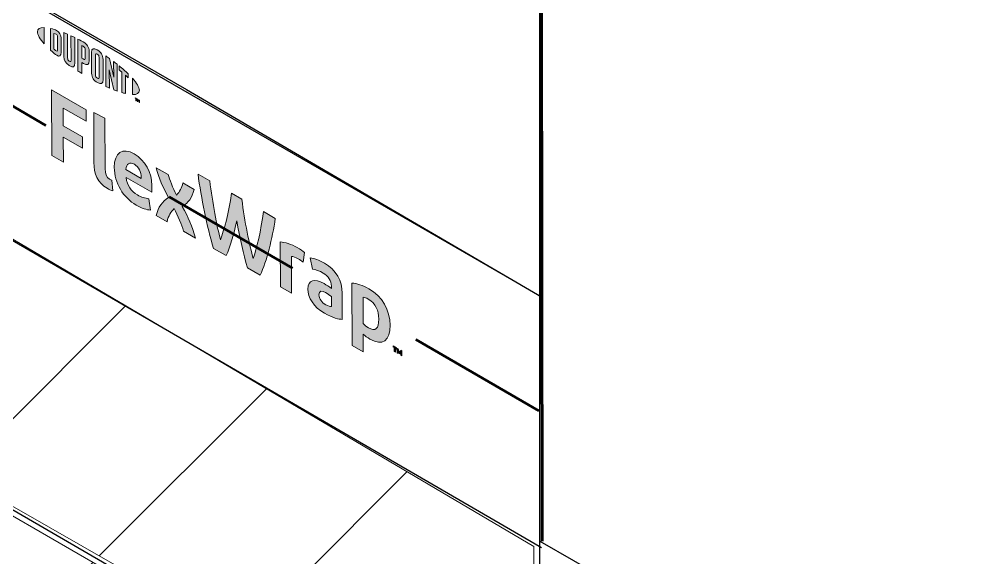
# Model space of a CAD drawing. Extents: x -1328 to 5679, y -4611 to 1603.
# Drawn here: x 529.1 to 590, y -2647.9 to -2613.9 of the extents above; entities that cross this region are included whole.
import ezdxf

# ---------------------------------------------------------------- set-up
doc = ezdxf.new("R2010")
doc.units = 0
doc.header["$MEASUREMENT"] = 0
doc.linetypes.add('AI-Linetype-32', pattern=[18.002632, 9.001316, -9.001316])
for name, color, linetype, lineweight in [('G-ANNO-TTLB', 7, 'Continuous', 0), ('Layer 12', 7, 'Continuous', 0), ('TYVEK', 7, 'Continuous', 0)]:
    doc.layers.add(name, color=color, linetype=linetype, lineweight=lineweight)
pattern_1 = [(45, (0, 0), (-7.071067, 7.07107), [])]

# ---------------------------------------------------------------- blocks, each defined once
blk = doc.blocks.new('Block_196')
at = {"layer": 'TYVEK', "true_color": 0x003b71, "transparency": 33554687}
h = blk.add_hatch(color=156, dxfattribs=at)
h.dxf.hatch_style = 2
edge = h.paths.add_edge_path()
edge.add_spline(control_points=[(531.171, -2622.5), (531.171, -2622.5), (531.161, -2618.359), (531.161, -2618.359), (531.161, -2618.359), (533.347, -2619.614), (533.347, -2619.614), (533.347, -2619.614), (533.349, -2620.336), (533.349, -2620.336), (533.349, -2620.336), (531.897, -2619.502), (531.897, -2619.502), (531.897, -2619.502), (531.899, -2620.626), (531.899, -2620.626), (531.899, -2620.626), (533.12, -2621.327), (533.12, -2621.327), (533.12, -2621.327), (533.122, -2622.049), (533.122, -2622.049), (533.122, -2622.049), (531.901, -2621.348), (531.901, -2621.348), (531.901, -2621.348), (531.905, -2622.921), (531.905, -2622.921), (531.905, -2622.921), (531.171, -2622.5), (531.171, -2622.5)], knot_values=[0, 0, 0, 0, 1, 1, 1, 2, 2, 2, 3, 3, 3, 4, 4, 4, 5, 5, 5, 6, 6, 6, 7, 7, 7, 8, 8, 8, 9, 9, 9, 10, 10, 10, 10], degree=3, periodic=0)
h = blk.add_hatch(color=156, dxfattribs=at)
h.dxf.hatch_style = 2
edge = h.paths.add_edge_path()
edge.add_spline(control_points=[(534.544, -2623.344), (534.545, -2623.663), (534.617, -2623.876), (534.823, -2623.994), (534.874, -2624.023), (534.925, -2624.047), (534.971, -2624.061), (534.971, -2624.061), (535.024, -2624.736), (535.024, -2624.736), (534.927, -2624.703), (534.768, -2624.636), (534.665, -2624.577), (534.075, -2624.238), (533.838, -2623.659), (533.836, -2622.949), (533.836, -2622.949), (533.829, -2619.79), (533.829, -2619.79), (533.829, -2619.79), (534.537, -2620.149), (534.537, -2620.149), (534.537, -2620.149), (534.544, -2623.344), (534.544, -2623.344)], knot_values=[0, 0, 0, 0, 1, 1, 1, 2, 2, 2, 3, 3, 3, 4, 4, 4, 5, 5, 5, 6, 6, 6, 7, 7, 7, 8, 8, 8, 8], degree=3, periodic=0)
h = blk.add_hatch(color=156, dxfattribs=at)
h.dxf.hatch_style = 2
edge = h.paths.add_edge_path()
edge.add_spline(control_points=[(535.856, -2623.394), (535.856, -2623.394), (536.831, -2623.953), (536.831, -2623.953), (536.831, -2623.953), (536.831, -2623.882), (536.831, -2623.882), (536.83, -2623.551), (536.675, -2623.22), (536.393, -2623.058), (536.096, -2622.887), (535.901, -2623.018), (535.856, -2623.394)], knot_values=[0, 0, 0, 0, 1, 1, 1, 2, 2, 2, 3, 3, 3, 4, 4, 4, 4], degree=3, periodic=0)
edge = h.paths.add_edge_path()
edge.add_spline(control_points=[(537.415, -2625.954), (537.189, -2625.943), (536.856, -2625.834), (536.517, -2625.64), (535.691, -2625.166), (535.125, -2624.239), (535.123, -2623.256), (535.121, -2622.316), (535.637, -2621.975), (536.391, -2622.407), (537.064, -2622.793), (537.506, -2623.597), (537.508, -2624.389), (537.508, -2624.567), (537.499, -2624.715), (537.489, -2624.827), (537.489, -2624.827), (535.867, -2623.897), (535.867, -2623.897), (535.935, -2624.408), (536.177, -2624.759), (536.587, -2624.995), (536.839, -2625.139), (537.08, -2625.213), (537.3, -2625.233), (537.3, -2625.233), (537.415, -2625.954), (537.415, -2625.954)], knot_values=[0, 0, 0, 0, 1, 1, 1, 2, 2, 2, 3, 3, 3, 4, 4, 4, 5, 5, 5, 6, 6, 6, 7, 7, 7, 8, 8, 8, 9, 9, 9, 9], degree=3, periodic=0)
h = blk.add_hatch(color=156, dxfattribs=at)
h.dxf.hatch_style = 2
edge = h.paths.add_edge_path()
edge.add_spline(control_points=[(538.555, -2625.156), (538.21, -2624.521), (537.937, -2623.957), (537.777, -2623.274), (537.777, -2623.274), (538.541, -2623.712), (538.541, -2623.712), (538.609, -2624.017), (538.835, -2624.549), (539.062, -2625.016), (539.251, -2624.799), (539.414, -2624.544), (539.449, -2624.234), (539.449, -2624.234), (540.167, -2624.646), (540.167, -2624.646), (540.036, -2625.185), (539.811, -2625.487), (539.427, -2625.722), (539.798, -2626.413), (540.05, -2626.971), (540.262, -2627.719), (540.262, -2627.719), (539.498, -2627.28), (539.498, -2627.28), (539.389, -2626.887), (539.132, -2626.296), (538.915, -2625.847), (538.721, -2626.061), (538.537, -2626.309), (538.466, -2626.688), (538.466, -2626.688), (537.779, -2626.294), (537.779, -2626.294), (537.906, -2625.752), (538.146, -2625.417), (538.555, -2625.156)], knot_values=[0, 0, 0, 0, 1, 1, 1, 2, 2, 2, 3, 3, 3, 4, 4, 4, 5, 5, 5, 6, 6, 6, 7, 7, 7, 8, 8, 8, 9, 9, 9, 10, 10, 10, 11, 11, 11, 12, 12, 12, 12], degree=3, periodic=0)
h = blk.add_hatch(color=156, dxfattribs=at)
h.dxf.hatch_style = 2
edge = h.paths.add_edge_path()
edge.add_spline(control_points=[(544.556, -2626.049), (544.556, -2626.049), (545.305, -2626.479), (545.305, -2626.479), (545.114, -2627.746), (544.779, -2629.178), (544.346, -2630.063), (544.346, -2630.063), (543.54, -2629.601), (543.54, -2629.601), (543.287, -2628.717), (543.059, -2627.718), (542.867, -2626.639), (542.674, -2627.497), (542.456, -2628.24), (542.201, -2628.832), (542.201, -2628.832), (541.396, -2628.37), (541.396, -2628.37), (540.983, -2626.999), (540.614, -2625.163), (540.421, -2623.675), (540.421, -2623.675), (541.165, -2624.102), (541.165, -2624.102), (541.327, -2625.442), (541.618, -2627.009), (541.83, -2627.822), (542.049, -2627.256), (542.389, -2626.093), (542.535, -2624.889), (542.535, -2624.889), (543.192, -2625.266), (543.192, -2625.266), (543.349, -2626.644), (543.685, -2628.196), (543.913, -2629.018), (544.116, -2628.443), (544.405, -2627.209), (544.556, -2626.049)], knot_values=[0, 0, 0, 0, 1, 1, 1, 2, 2, 2, 3, 3, 3, 4, 4, 4, 5, 5, 5, 6, 6, 6, 7, 7, 7, 8, 8, 8, 9, 9, 9, 10, 10, 10, 11, 11, 11, 12, 12, 12, 13, 13, 13, 13], degree=3, periodic=0)
h = blk.add_hatch(color=156, dxfattribs=at)
h.dxf.hatch_style = 2
edge = h.paths.add_edge_path()
edge.add_spline(control_points=[(546.698, -2628.325), (546.883, -2628.431), (547.057, -2628.554), (547.16, -2628.643), (547.16, -2628.643), (547.059, -2629.252), (547.059, -2629.252), (546.972, -2629.167), (546.864, -2629.093), (546.756, -2629.031), (546.566, -2628.922), (546.438, -2628.89), (546.331, -2628.887), (546.331, -2628.887), (546.336, -2631.206), (546.336, -2631.206), (546.336, -2631.206), (545.628, -2630.8), (545.628, -2630.8), (545.628, -2630.8), (545.621, -2627.966), (545.621, -2627.966), (545.898, -2627.966), (546.329, -2628.112), (546.698, -2628.325)], knot_values=[0, 0, 0, 0, 1, 1, 1, 2, 2, 2, 3, 3, 3, 4, 4, 4, 5, 5, 5, 6, 6, 6, 7, 7, 7, 8, 8, 8, 8], degree=3, periodic=0)
h = blk.add_hatch(color=156, dxfattribs=at)
h.dxf.hatch_style = 2
edge = h.paths.add_edge_path()
edge.add_spline(control_points=[(548.854, -2632.055), (548.854, -2632.055), (548.852, -2631.422), (548.852, -2631.422), (548.734, -2631.325), (548.611, -2631.236), (548.488, -2631.166), (548.252, -2631.03), (548.067, -2631.031), (548.068, -2631.309), (548.069, -2631.557), (548.223, -2631.775), (548.495, -2631.932), (548.649, -2632.02), (548.777, -2632.058), (548.854, -2632.055)], knot_values=[0, 0, 0, 0, 1, 1, 1, 2, 2, 2, 3, 3, 3, 4, 4, 4, 5, 5, 5, 5], degree=3, periodic=0)
edge = h.paths.add_edge_path()
edge.add_spline(control_points=[(548.424, -2632.476), (547.722, -2632.072), (547.367, -2631.473), (547.365, -2630.941), (547.364, -2630.355), (547.779, -2630.25), (548.394, -2630.598), (548.538, -2630.68), (548.723, -2630.81), (548.851, -2630.907), (548.851, -2630.907), (548.851, -2630.765), (548.851, -2630.765), (548.85, -2630.404), (548.67, -2630.13), (548.326, -2629.933), (548.1, -2629.803), (547.859, -2629.706), (547.649, -2629.686), (547.649, -2629.686), (547.519, -2628.973), (547.519, -2628.973), (547.74, -2628.993), (548.093, -2629.126), (548.406, -2629.305), (549.161, -2629.738), (549.536, -2630.415), (549.538, -2631.213), (549.538, -2631.213), (549.542, -2632.858), (549.542, -2632.858), (549.332, -2632.861), (548.937, -2632.77), (548.424, -2632.476)], knot_values=[0, 0, 0, 0, 1, 1, 1, 2, 2, 2, 3, 3, 3, 4, 4, 4, 5, 5, 5, 6, 6, 6, 7, 7, 7, 8, 8, 8, 9, 9, 9, 10, 10, 10, 11, 11, 11, 11], degree=3, periodic=0)
h = blk.add_hatch(color=156, dxfattribs=at)
h.dxf.hatch_style = 2
edge = h.paths.add_edge_path()
edge.add_spline(control_points=[(551.188, -2633.389), (551.639, -2633.648), (551.849, -2633.45), (551.847, -2632.84), (551.846, -2632.308), (551.65, -2631.841), (551.183, -2631.573), (551.055, -2631.499), (550.963, -2631.476), (550.855, -2631.461), (550.855, -2631.461), (550.859, -2633.118), (550.859, -2633.118), (550.957, -2633.221), (551.039, -2633.304), (551.188, -2633.389)], knot_values=[0, 0, 0, 0, 1, 1, 1, 2, 2, 2, 3, 3, 3, 4, 4, 4, 5, 5, 5, 5], degree=3, periodic=0)
edge = h.paths.add_edge_path()
edge.add_spline(control_points=[(551.292, -2634.111), (551.113, -2634.007), (550.989, -2633.913), (550.861, -2633.786), (550.861, -2633.786), (550.864, -2634.91), (550.864, -2634.91), (550.864, -2634.91), (550.161, -2634.507), (550.161, -2634.507), (550.161, -2634.507), (550.151, -2630.561), (550.151, -2630.561), (550.443, -2630.575), (550.854, -2630.71), (551.218, -2630.919), (552.059, -2631.402), (552.563, -2632.282), (552.566, -2633.229), (552.568, -2634.199), (552.092, -2634.57), (551.292, -2634.111)], knot_values=[0, 0, 0, 0, 1, 1, 1, 2, 2, 2, 3, 3, 3, 4, 4, 4, 5, 5, 5, 6, 6, 6, 7, 7, 7, 7], degree=3, periodic=0)
h = blk.add_hatch(color=156, dxfattribs=at)
h.dxf.hatch_style = 2
edge = h.paths.add_edge_path()
edge.add_spline(control_points=[(553.074, -2634.716), (553.1, -2634.803), (553.125, -2634.869), (553.156, -2634.94), (553.186, -2634.904), (553.207, -2634.865), (553.233, -2634.807), (553.233, -2634.807), (553.306, -2634.849), (553.306, -2634.849), (553.306, -2634.849), (553.307, -2635.155), (553.307, -2635.155), (553.307, -2635.155), (553.243, -2635.118), (553.243, -2635.118), (553.243, -2635.118), (553.242, -2634.977), (553.242, -2634.977), (553.242, -2634.977), (553.246, -2634.931), (553.246, -2634.931), (553.225, -2634.965), (553.2, -2635), (553.179, -2635.026), (553.179, -2635.026), (553.13, -2634.997), (553.13, -2634.997), (553.108, -2634.945), (553.083, -2634.882), (553.061, -2634.823), (553.061, -2634.823), (553.065, -2634.875), (553.065, -2634.875), (553.065, -2634.875), (553.065, -2635.016), (553.065, -2635.016), (553.065, -2635.016), (553.001, -2634.979), (553.001, -2634.979), (553.001, -2634.979), (553, -2634.673), (553, -2634.673), (553, -2634.673), (553.074, -2634.716), (553.074, -2634.716)], knot_values=[0, 0, 0, 0, 1, 1, 1, 2, 2, 2, 3, 3, 3, 4, 4, 4, 5, 5, 5, 6, 6, 6, 7, 7, 7, 8, 8, 8, 9, 9, 9, 10, 10, 10, 11, 11, 11, 12, 12, 12, 13, 13, 13, 14, 14, 14, 15, 15, 15, 15], degree=3, periodic=0)
edge = h.paths.add_edge_path()
edge.add_spline(control_points=[(552.828, -2634.642), (552.828, -2634.642), (552.756, -2634.601), (552.756, -2634.601), (552.756, -2634.601), (552.756, -2634.533), (552.756, -2634.533), (552.756, -2634.533), (552.971, -2634.656), (552.971, -2634.656), (552.971, -2634.656), (552.971, -2634.724), (552.971, -2634.724), (552.971, -2634.724), (552.899, -2634.683), (552.899, -2634.683), (552.899, -2634.683), (552.9, -2634.921), (552.9, -2634.921), (552.9, -2634.921), (552.828, -2634.88), (552.828, -2634.88), (552.828, -2634.88), (552.828, -2634.642), (552.828, -2634.642)], knot_values=[0, 0, 0, 0, 1, 1, 1, 2, 2, 2, 3, 3, 3, 4, 4, 4, 5, 5, 5, 6, 6, 6, 7, 7, 7, 8, 8, 8, 8], degree=3, periodic=0)
at = {"layer": 'TYVEK'}
for points, knots in [([(531.171, -2622.5), (531.171, -2622.5), (531.161, -2618.359), (531.161, -2618.359), (531.161, -2618.359), (533.347, -2619.614), (533.347, -2619.614), (533.347, -2619.614), (533.349, -2620.336), (533.349, -2620.336), (533.349, -2620.336), (531.897, -2619.502), (531.897, -2619.502), (531.897, -2619.502), (531.899, -2620.626), (531.899, -2620.626), (531.899, -2620.626), (533.12, -2621.327), (533.12, -2621.327), (533.12, -2621.327), (533.122, -2622.049), (533.122, -2622.049), (533.122, -2622.049), (531.901, -2621.348), (531.901, -2621.348), (531.901, -2621.348), (531.905, -2622.921), (531.905, -2622.921), (531.905, -2622.921), (531.171, -2622.5), (531.171, -2622.5)], [0, 0, 0, 0, 1, 1, 1, 2, 2, 2, 3, 3, 3, 4, 4, 4, 5, 5, 5, 6, 6, 6, 7, 7, 7, 8, 8, 8, 9, 9, 9, 10, 10, 10, 10]), ([(534.544, -2623.344), (534.545, -2623.663), (534.617, -2623.876), (534.823, -2623.994), (534.874, -2624.023), (534.925, -2624.047), (534.971, -2624.061), (534.971, -2624.061), (535.024, -2624.736), (535.024, -2624.736), (534.927, -2624.703), (534.768, -2624.636), (534.665, -2624.577), (534.075, -2624.238), (533.838, -2623.659), (533.836, -2622.949), (533.836, -2622.949), (533.829, -2619.79), (533.829, -2619.79), (533.829, -2619.79), (534.537, -2620.149), (534.537, -2620.149), (534.537, -2620.149), (534.544, -2623.344), (534.544, -2623.344)], [0, 0, 0, 0, 1, 1, 1, 2, 2, 2, 3, 3, 3, 4, 4, 4, 5, 5, 5, 6, 6, 6, 7, 7, 7, 8, 8, 8, 8]), ([(537.415, -2625.954), (537.189, -2625.943), (536.856, -2625.834), (536.517, -2625.64), (535.691, -2625.166), (535.125, -2624.239), (535.123, -2623.256), (535.121, -2622.316), (535.637, -2621.975), (536.391, -2622.407), (537.064, -2622.793), (537.506, -2623.597), (537.508, -2624.389), (537.508, -2624.567), (537.499, -2624.715), (537.489, -2624.827), (537.489, -2624.827), (535.867, -2623.897), (535.867, -2623.897), (535.935, -2624.408), (536.177, -2624.759), (536.587, -2624.995), (536.839, -2625.139), (537.08, -2625.213), (537.3, -2625.233), (537.3, -2625.233), (537.415, -2625.954), (537.415, -2625.954)], [0, 0, 0, 0, 1, 1, 1, 2, 2, 2, 3, 3, 3, 4, 4, 4, 5, 5, 5, 6, 6, 6, 7, 7, 7, 8, 8, 8, 9, 9, 9, 9]), ([(535.856, -2623.394), (535.856, -2623.394), (536.831, -2623.953), (536.831, -2623.953), (536.831, -2623.953), (536.831, -2623.882), (536.831, -2623.882), (536.83, -2623.551), (536.675, -2623.22), (536.393, -2623.058), (536.096, -2622.887), (535.901, -2623.018), (535.856, -2623.394)], [0, 0, 0, 0, 1, 1, 1, 2, 2, 2, 3, 3, 3, 4, 4, 4, 4]), ([(538.555, -2625.156), (538.21, -2624.521), (537.937, -2623.957), (537.777, -2623.274), (537.777, -2623.274), (538.541, -2623.712), (538.541, -2623.712), (538.609, -2624.017), (538.835, -2624.549), (539.062, -2625.016), (539.251, -2624.799), (539.414, -2624.544), (539.449, -2624.234), (539.449, -2624.234), (540.167, -2624.646), (540.167, -2624.646), (540.036, -2625.185), (539.811, -2625.487), (539.427, -2625.722), (539.798, -2626.413), (540.05, -2626.971), (540.262, -2627.719), (540.262, -2627.719), (539.498, -2627.28), (539.498, -2627.28), (539.389, -2626.887), (539.132, -2626.296), (538.915, -2625.847), (538.721, -2626.061), (538.537, -2626.309), (538.466, -2626.688), (538.466, -2626.688), (537.779, -2626.294), (537.779, -2626.294), (537.906, -2625.752), (538.146, -2625.417), (538.555, -2625.156)], [0, 0, 0, 0, 1, 1, 1, 2, 2, 2, 3, 3, 3, 4, 4, 4, 5, 5, 5, 6, 6, 6, 7, 7, 7, 8, 8, 8, 9, 9, 9, 10, 10, 10, 11, 11, 11, 12, 12, 12, 12]), ([(544.556, -2626.049), (544.556, -2626.049), (545.305, -2626.479), (545.305, -2626.479), (545.114, -2627.746), (544.779, -2629.178), (544.346, -2630.063), (544.346, -2630.063), (543.54, -2629.601), (543.54, -2629.601), (543.287, -2628.717), (543.059, -2627.718), (542.867, -2626.639), (542.674, -2627.497), (542.456, -2628.24), (542.201, -2628.832), (542.201, -2628.832), (541.396, -2628.37), (541.396, -2628.37), (540.983, -2626.999), (540.614, -2625.163), (540.421, -2623.675), (540.421, -2623.675), (541.165, -2624.102), (541.165, -2624.102), (541.327, -2625.442), (541.618, -2627.009), (541.83, -2627.822), (542.049, -2627.256), (542.389, -2626.093), (542.535, -2624.889), (542.535, -2624.889), (543.192, -2625.266), (543.192, -2625.266), (543.349, -2626.644), (543.685, -2628.196), (543.913, -2629.018), (544.116, -2628.443), (544.405, -2627.209), (544.556, -2626.049)], [0, 0, 0, 0, 1, 1, 1, 2, 2, 2, 3, 3, 3, 4, 4, 4, 5, 5, 5, 6, 6, 6, 7, 7, 7, 8, 8, 8, 9, 9, 9, 10, 10, 10, 11, 11, 11, 12, 12, 12, 13, 13, 13, 13]), ([(546.698, -2628.325), (546.883, -2628.431), (547.057, -2628.554), (547.16, -2628.643), (547.16, -2628.643), (547.059, -2629.252), (547.059, -2629.252), (546.972, -2629.167), (546.864, -2629.093), (546.756, -2629.031), (546.566, -2628.922), (546.438, -2628.89), (546.331, -2628.887), (546.331, -2628.887), (546.336, -2631.206), (546.336, -2631.206), (546.336, -2631.206), (545.628, -2630.8), (545.628, -2630.8), (545.628, -2630.8), (545.621, -2627.966), (545.621, -2627.966), (545.898, -2627.966), (546.329, -2628.112), (546.698, -2628.325)], [0, 0, 0, 0, 1, 1, 1, 2, 2, 2, 3, 3, 3, 4, 4, 4, 5, 5, 5, 6, 6, 6, 7, 7, 7, 8, 8, 8, 8]), ([(548.424, -2632.476), (547.722, -2632.072), (547.367, -2631.473), (547.365, -2630.941), (547.364, -2630.355), (547.779, -2630.25), (548.394, -2630.598), (548.538, -2630.68), (548.723, -2630.81), (548.851, -2630.907), (548.851, -2630.907), (548.851, -2630.765), (548.851, -2630.765), (548.85, -2630.404), (548.67, -2630.13), (548.326, -2629.933), (548.1, -2629.803), (547.859, -2629.706), (547.649, -2629.686), (547.649, -2629.686), (547.519, -2628.973), (547.519, -2628.973), (547.74, -2628.993), (548.093, -2629.126), (548.406, -2629.305), (549.161, -2629.738), (549.536, -2630.415), (549.538, -2631.213), (549.538, -2631.213), (549.542, -2632.858), (549.542, -2632.858), (549.332, -2632.861), (548.937, -2632.77), (548.424, -2632.476)], [0, 0, 0, 0, 1, 1, 1, 2, 2, 2, 3, 3, 3, 4, 4, 4, 5, 5, 5, 6, 6, 6, 7, 7, 7, 8, 8, 8, 9, 9, 9, 10, 10, 10, 11, 11, 11, 11]), ([(551.292, -2634.111), (551.113, -2634.007), (550.989, -2633.913), (550.861, -2633.786), (550.861, -2633.786), (550.864, -2634.91), (550.864, -2634.91), (550.864, -2634.91), (550.161, -2634.507), (550.161, -2634.507), (550.161, -2634.507), (550.151, -2630.561), (550.151, -2630.561), (550.443, -2630.575), (550.854, -2630.71), (551.218, -2630.919), (552.059, -2631.402), (552.563, -2632.282), (552.566, -2633.229), (552.568, -2634.199), (552.092, -2634.57), (551.292, -2634.111)], [0, 0, 0, 0, 1, 1, 1, 2, 2, 2, 3, 3, 3, 4, 4, 4, 5, 5, 5, 6, 6, 6, 7, 7, 7, 7]), ([(548.854, -2632.055), (548.854, -2632.055), (548.852, -2631.422), (548.852, -2631.422), (548.734, -2631.325), (548.611, -2631.236), (548.488, -2631.166), (548.252, -2631.03), (548.067, -2631.031), (548.068, -2631.309), (548.069, -2631.557), (548.223, -2631.775), (548.495, -2631.932), (548.649, -2632.02), (548.777, -2632.058), (548.854, -2632.055)], [0, 0, 0, 0, 1, 1, 1, 2, 2, 2, 3, 3, 3, 4, 4, 4, 5, 5, 5, 5]), ([(551.188, -2633.389), (551.639, -2633.648), (551.849, -2633.45), (551.847, -2632.84), (551.846, -2632.308), (551.65, -2631.841), (551.183, -2631.573), (551.055, -2631.499), (550.963, -2631.476), (550.855, -2631.461), (550.855, -2631.461), (550.859, -2633.118), (550.859, -2633.118), (550.957, -2633.221), (551.039, -2633.304), (551.188, -2633.389)], [0, 0, 0, 0, 1, 1, 1, 2, 2, 2, 3, 3, 3, 4, 4, 4, 5, 5, 5, 5]), ([(552.828, -2634.642), (552.828, -2634.642), (552.756, -2634.601), (552.756, -2634.601), (552.756, -2634.601), (552.756, -2634.533), (552.756, -2634.533), (552.756, -2634.533), (552.971, -2634.656), (552.971, -2634.656), (552.971, -2634.656), (552.971, -2634.724), (552.971, -2634.724), (552.971, -2634.724), (552.899, -2634.683), (552.899, -2634.683), (552.899, -2634.683), (552.9, -2634.921), (552.9, -2634.921), (552.9, -2634.921), (552.828, -2634.88), (552.828, -2634.88), (552.828, -2634.88), (552.828, -2634.642), (552.828, -2634.642)], [0, 0, 0, 0, 1, 1, 1, 2, 2, 2, 3, 3, 3, 4, 4, 4, 5, 5, 5, 6, 6, 6, 7, 7, 7, 8, 8, 8, 8]), ([(553.074, -2634.716), (553.1, -2634.803), (553.125, -2634.869), (553.156, -2634.94), (553.186, -2634.904), (553.207, -2634.865), (553.233, -2634.807), (553.233, -2634.807), (553.306, -2634.849), (553.306, -2634.849), (553.306, -2634.849), (553.307, -2635.155), (553.307, -2635.155), (553.307, -2635.155), (553.243, -2635.118), (553.243, -2635.118), (553.243, -2635.118), (553.242, -2634.977), (553.242, -2634.977), (553.242, -2634.977), (553.246, -2634.931), (553.246, -2634.931), (553.225, -2634.965), (553.2, -2635), (553.179, -2635.026), (553.179, -2635.026), (553.13, -2634.997), (553.13, -2634.997), (553.108, -2634.945), (553.083, -2634.882), (553.061, -2634.823), (553.061, -2634.823), (553.065, -2634.875), (553.065, -2634.875), (553.065, -2634.875), (553.065, -2635.016), (553.065, -2635.016), (553.065, -2635.016), (553.001, -2634.979), (553.001, -2634.979), (553.001, -2634.979), (553, -2634.673), (553, -2634.673), (553, -2634.673), (553.074, -2634.716), (553.074, -2634.716)], [0, 0, 0, 0, 1, 1, 1, 2, 2, 2, 3, 3, 3, 4, 4, 4, 5, 5, 5, 6, 6, 6, 7, 7, 7, 8, 8, 8, 9, 9, 9, 10, 10, 10, 11, 11, 11, 12, 12, 12, 13, 13, 13, 14, 14, 14, 15, 15, 15, 15])]:
    blk.add_open_spline(points, degree=3, knots=knots, dxfattribs=at)
blk = doc.blocks.new('Block_197')
at = {"layer": 'TYVEK', "true_color": 0x003b71, "transparency": 33554687}
h = blk.add_hatch(color=156, dxfattribs=at)
h.dxf.hatch_style = 2
edge = h.paths.add_edge_path()
edge.add_spline(control_points=[(530.259, -2614.681), (530.259, -2614.871), (530.42, -2615.142), (530.7, -2615.455), (530.7, -2615.455), (530.698, -2614.416), (530.698, -2614.416), (530.418, -2614.407), (530.259, -2614.492), (530.259, -2614.681)], knot_values=[0, 0, 0, 0, 1, 1, 1, 2, 2, 2, 3, 3, 3, 3], degree=3, periodic=0)
h = blk.add_hatch(color=156, dxfattribs=at)
h.dxf.hatch_style = 2
edge = h.paths.add_edge_path()
edge.add_spline(control_points=[(531.54, -2615.841), (531.54, -2615.921), (531.499, -2615.923), (531.449, -2615.895), (531.411, -2615.873), (531.351, -2615.822), (531.302, -2615.779), (531.302, -2615.779), (531.3, -2614.785), (531.3, -2614.785), (531.348, -2614.798), (531.408, -2614.816), (531.447, -2614.838), (531.496, -2614.867), (531.538, -2614.917), (531.538, -2614.997), (531.538, -2614.997), (531.54, -2615.841), (531.54, -2615.841)], knot_values=[0, 0, 0, 0, 1, 1, 1, 2, 2, 2, 3, 3, 3, 4, 4, 4, 5, 5, 5, 6, 6, 6, 6], degree=3, periodic=0)
edge = h.paths.add_edge_path()
edge.add_spline(control_points=[(531.479, -2614.597), (531.401, -2614.552), (531.288, -2614.514), (531.084, -2614.47), (531.084, -2614.47), (531.088, -2615.847), (531.088, -2615.847), (531.267, -2616.013), (531.404, -2616.128), (531.482, -2616.173), (531.663, -2616.277), (531.764, -2616.208), (531.763, -2616.004), (531.763, -2616.004), (531.761, -2615.089), (531.761, -2615.089), (531.76, -2614.886), (531.659, -2614.7), (531.479, -2614.597)], knot_values=[0, 0, 0, 0, 1, 1, 1, 2, 2, 2, 3, 3, 3, 4, 4, 4, 5, 5, 5, 6, 6, 6, 6], degree=3, periodic=0)
h = blk.add_hatch(color=156, dxfattribs=at)
h.dxf.hatch_style = 2
edge = h.paths.add_edge_path()
edge.add_spline(control_points=[(532.391, -2616.49), (532.391, -2616.57), (532.367, -2616.607), (532.281, -2616.545), (532.196, -2616.485), (532.173, -2616.43), (532.173, -2616.336), (532.173, -2616.336), (532.169, -2614.836), (532.169, -2614.836), (532.113, -2614.811), (531.988, -2614.759), (531.934, -2614.737), (531.934, -2614.737), (531.938, -2616.254), (531.938, -2616.254), (531.938, -2616.496), (532.04, -2616.649), (532.282, -2616.819), (532.503, -2616.975), (532.637, -2616.924), (532.637, -2616.655), (532.637, -2616.655), (532.633, -2615.053), (532.633, -2615.053), (532.587, -2615.029), (532.436, -2614.957), (532.387, -2614.935), (532.387, -2614.935), (532.391, -2616.49), (532.391, -2616.49)], knot_values=[0, 0, 0, 0, 1, 1, 1, 2, 2, 2, 3, 3, 3, 4, 4, 4, 5, 5, 5, 6, 6, 6, 7, 7, 7, 8, 8, 8, 9, 9, 9, 10, 10, 10, 10], degree=3, periodic=0)
h = blk.add_hatch(color=156, dxfattribs=at)
h.dxf.hatch_style = 2
edge = h.paths.add_edge_path()
edge.add_spline(control_points=[(533.286, -2616.346), (533.286, -2616.433), (533.26, -2616.462), (533.16, -2616.405), (533.16, -2616.405), (533.073, -2616.356), (533.073, -2616.356), (533.073, -2616.356), (533.071, -2615.559), (533.071, -2615.559), (533.11, -2615.579), (533.13, -2615.59), (533.153, -2615.603), (533.261, -2615.665), (533.284, -2615.725), (533.284, -2615.814), (533.284, -2615.814), (533.286, -2616.346), (533.286, -2616.346)], knot_values=[0, 0, 0, 0, 1, 1, 1, 2, 2, 2, 3, 3, 3, 4, 4, 4, 5, 5, 5, 6, 6, 6, 6], degree=3, periodic=0)
edge = h.paths.add_edge_path()
edge.add_spline(control_points=[(533.167, -2615.33), (533.124, -2615.305), (532.968, -2615.222), (532.825, -2615.149), (532.825, -2615.149), (532.83, -2617.168), (532.83, -2617.168), (532.878, -2617.199), (533.007, -2617.28), (533.076, -2617.322), (533.076, -2617.322), (533.074, -2616.636), (533.074, -2616.636), (533.074, -2616.636), (533.17, -2616.691), (533.17, -2616.691), (533.428, -2616.838), (533.535, -2616.766), (533.534, -2616.51), (533.534, -2616.51), (533.533, -2615.915), (533.533, -2615.915), (533.532, -2615.664), (533.411, -2615.47), (533.167, -2615.33)], knot_values=[0, 0, 0, 0, 1, 1, 1, 2, 2, 2, 3, 3, 3, 4, 4, 4, 5, 5, 5, 6, 6, 6, 7, 7, 7, 8, 8, 8, 8], degree=3, periodic=0)
h = blk.add_hatch(color=156, dxfattribs=at)
h.dxf.hatch_style = 2
edge = h.paths.add_edge_path()
edge.add_spline(control_points=[(534.166, -2617.555), (534.166, -2617.635), (534.143, -2617.663), (534.056, -2617.616), (533.966, -2617.568), (533.942, -2617.509), (533.942, -2617.427), (533.942, -2617.427), (533.939, -2616.168), (533.939, -2616.168), (533.938, -2616.086), (533.963, -2616.054), (534.052, -2616.108), (534.139, -2616.161), (534.162, -2616.217), (534.163, -2616.297), (534.163, -2616.297), (534.166, -2617.555), (534.166, -2617.555)], knot_values=[0, 0, 0, 0, 1, 1, 1, 2, 2, 2, 3, 3, 3, 4, 4, 4, 5, 5, 5, 6, 6, 6, 6], degree=3, periodic=0)
edge = h.paths.add_edge_path()
edge.add_spline(control_points=[(534.052, -2615.826), (533.824, -2615.683), (533.688, -2615.721), (533.689, -2615.987), (533.689, -2615.987), (533.692, -2617.307), (533.692, -2617.307), (533.693, -2617.588), (533.816, -2617.774), (534.057, -2617.9), (534.292, -2618.023), (534.415, -2617.99), (534.414, -2617.692), (534.414, -2617.692), (534.411, -2616.432), (534.411, -2616.432), (534.41, -2616.147), (534.299, -2615.982), (534.052, -2615.826)], knot_values=[0, 0, 0, 0, 1, 1, 1, 2, 2, 2, 3, 3, 3, 4, 4, 4, 5, 5, 5, 6, 6, 6, 6], degree=3, periodic=0)
h = blk.add_hatch(color=156, dxfattribs=at)
h.dxf.hatch_style = 2
edge = h.paths.add_edge_path()
edge.add_spline(control_points=[(535.095, -2617.548), (535.095, -2617.548), (534.82, -2616.366), (534.82, -2616.366), (534.746, -2616.312), (534.656, -2616.249), (534.587, -2616.202), (534.587, -2616.202), (534.592, -2618.138), (534.592, -2618.138), (534.64, -2618.161), (534.764, -2618.216), (534.828, -2618.243), (534.828, -2618.243), (534.806, -2617.091), (534.806, -2617.091), (534.806, -2617.091), (535.097, -2618.353), (535.097, -2618.353), (535.159, -2618.377), (535.248, -2618.411), (535.307, -2618.432), (535.307, -2618.432), (535.303, -2616.73), (535.303, -2616.73), (535.242, -2616.681), (535.13, -2616.595), (535.076, -2616.554), (535.076, -2616.554), (535.095, -2617.548), (535.095, -2617.548)], knot_values=[0, 0, 0, 0, 1, 1, 1, 2, 2, 2, 3, 3, 3, 4, 4, 4, 5, 5, 5, 6, 6, 6, 7, 7, 7, 8, 8, 8, 9, 9, 9, 10, 10, 10, 10], degree=3, periodic=0)
h = blk.add_hatch(color=156, dxfattribs=at)
h.dxf.hatch_style = 2
edge = h.paths.add_edge_path()
edge.add_spline(control_points=[(535.425, -2617.097), (535.486, -2617.145), (535.546, -2617.193), (535.605, -2617.241), (535.605, -2617.241), (535.608, -2618.529), (535.608, -2618.529), (535.662, -2618.546), (535.761, -2618.573), (535.828, -2618.588), (535.828, -2618.588), (535.825, -2617.429), (535.825, -2617.429), (535.889, -2617.485), (535.949, -2617.538), (536.005, -2617.588), (536.005, -2617.588), (536.004, -2617.34), (536.004, -2617.34), (535.83, -2617.17), (535.643, -2617.006), (535.425, -2616.828), (535.425, -2616.828), (535.425, -2617.097), (535.425, -2617.097)], knot_values=[0, 0, 0, 0, 1, 1, 1, 2, 2, 2, 3, 3, 3, 4, 4, 4, 5, 5, 5, 6, 6, 6, 7, 7, 7, 8, 8, 8, 8], degree=3, periodic=0)
h = blk.add_hatch(color=156, dxfattribs=at)
h.dxf.hatch_style = 2
edge = h.paths.add_edge_path()
edge.add_spline(control_points=[(536.71, -2618.384), (536.711, -2618.575), (536.55, -2618.661), (536.271, -2618.654), (536.271, -2618.654), (536.268, -2617.614), (536.268, -2617.614), (536.549, -2617.926), (536.71, -2618.196), (536.71, -2618.384)], knot_values=[0, 0, 0, 0, 1, 1, 1, 2, 2, 2, 3, 3, 3, 3], degree=3, periodic=0)
h = blk.add_hatch(color=156, dxfattribs=at)
h.dxf.hatch_style = 2
edge = h.paths.add_edge_path()
edge.add_spline(control_points=[(536.581, -2618.935), (536.581, -2618.935), (536.607, -2618.951), (536.607, -2618.951), (536.607, -2618.951), (536.647, -2619.044), (536.647, -2619.044), (536.647, -2619.044), (536.686, -2618.996), (536.686, -2618.996), (536.686, -2618.996), (536.712, -2619.01), (536.712, -2619.01), (536.712, -2619.01), (536.712, -2619.16), (536.712, -2619.16), (536.712, -2619.16), (536.688, -2619.146), (536.688, -2619.146), (536.688, -2619.146), (536.688, -2619.04), (536.688, -2619.04), (536.688, -2619.04), (536.648, -2619.088), (536.648, -2619.088), (536.648, -2619.088), (536.645, -2619.087), (536.645, -2619.087), (536.645, -2619.087), (536.605, -2618.992), (536.605, -2618.992), (536.605, -2618.992), (536.605, -2619.099), (536.605, -2619.099), (536.605, -2619.099), (536.581, -2619.085), (536.581, -2619.085), (536.581, -2619.085), (536.581, -2618.935), (536.581, -2618.935)], knot_values=[0, 0, 0, 0, 1, 1, 1, 2, 2, 2, 3, 3, 3, 4, 4, 4, 5, 5, 5, 6, 6, 6, 7, 7, 7, 8, 8, 8, 9, 9, 9, 10, 10, 10, 11, 11, 11, 12, 12, 12, 13, 13, 13, 13], degree=3, periodic=0)
edge = h.paths.add_edge_path()
edge.add_spline(control_points=[(536.488, -2618.908), (536.488, -2618.908), (536.448, -2618.885), (536.448, -2618.885), (536.448, -2618.885), (536.448, -2618.859), (536.448, -2618.859), (536.448, -2618.859), (536.553, -2618.919), (536.553, -2618.919), (536.553, -2618.919), (536.553, -2618.946), (536.553, -2618.946), (536.553, -2618.946), (536.513, -2618.923), (536.513, -2618.923), (536.513, -2618.923), (536.513, -2619.046), (536.513, -2619.046), (536.513, -2619.046), (536.488, -2619.032), (536.488, -2619.032), (536.488, -2619.032), (536.488, -2618.908), (536.488, -2618.908)], knot_values=[0, 0, 0, 0, 1, 1, 1, 2, 2, 2, 3, 3, 3, 4, 4, 4, 5, 5, 5, 6, 6, 6, 7, 7, 7, 8, 8, 8, 8], degree=3, periodic=0)
at = {"layer": 'TYVEK'}
for points, knots in [([(530.259, -2614.681), (530.259, -2614.871), (530.42, -2615.142), (530.7, -2615.455), (530.7, -2615.455), (530.698, -2614.416), (530.698, -2614.416), (530.418, -2614.407), (530.259, -2614.492), (530.259, -2614.681)], [0, 0, 0, 0, 1, 1, 1, 2, 2, 2, 3, 3, 3, 3]), ([(531.479, -2614.597), (531.401, -2614.552), (531.288, -2614.514), (531.084, -2614.47), (531.084, -2614.47), (531.088, -2615.847), (531.088, -2615.847), (531.267, -2616.013), (531.404, -2616.128), (531.482, -2616.173), (531.663, -2616.277), (531.764, -2616.208), (531.763, -2616.004), (531.763, -2616.004), (531.761, -2615.089), (531.761, -2615.089), (531.76, -2614.886), (531.659, -2614.7), (531.479, -2614.597)], [0, 0, 0, 0, 1, 1, 1, 2, 2, 2, 3, 3, 3, 4, 4, 4, 5, 5, 5, 6, 6, 6, 6]), ([(531.54, -2615.841), (531.54, -2615.921), (531.499, -2615.923), (531.449, -2615.895), (531.411, -2615.873), (531.351, -2615.822), (531.302, -2615.779), (531.302, -2615.779), (531.3, -2614.785), (531.3, -2614.785), (531.348, -2614.798), (531.408, -2614.816), (531.447, -2614.838), (531.496, -2614.867), (531.538, -2614.917), (531.538, -2614.997), (531.538, -2614.997), (531.54, -2615.841), (531.54, -2615.841)], [0, 0, 0, 0, 1, 1, 1, 2, 2, 2, 3, 3, 3, 4, 4, 4, 5, 5, 5, 6, 6, 6, 6]), ([(532.391, -2616.49), (532.391, -2616.57), (532.367, -2616.607), (532.281, -2616.545), (532.196, -2616.485), (532.173, -2616.43), (532.173, -2616.336), (532.173, -2616.336), (532.169, -2614.836), (532.169, -2614.836), (532.113, -2614.811), (531.988, -2614.759), (531.934, -2614.737), (531.934, -2614.737), (531.938, -2616.254), (531.938, -2616.254), (531.938, -2616.496), (532.04, -2616.649), (532.282, -2616.819), (532.503, -2616.975), (532.637, -2616.924), (532.637, -2616.655), (532.637, -2616.655), (532.633, -2615.053), (532.633, -2615.053), (532.587, -2615.029), (532.436, -2614.957), (532.387, -2614.935), (532.387, -2614.935), (532.391, -2616.49), (532.391, -2616.49)], [0, 0, 0, 0, 1, 1, 1, 2, 2, 2, 3, 3, 3, 4, 4, 4, 5, 5, 5, 6, 6, 6, 7, 7, 7, 8, 8, 8, 9, 9, 9, 10, 10, 10, 10]), ([(533.167, -2615.33), (533.124, -2615.305), (532.968, -2615.222), (532.825, -2615.149), (532.825, -2615.149), (532.83, -2617.168), (532.83, -2617.168), (532.878, -2617.199), (533.007, -2617.28), (533.076, -2617.322), (533.076, -2617.322), (533.074, -2616.636), (533.074, -2616.636), (533.074, -2616.636), (533.17, -2616.691), (533.17, -2616.691), (533.428, -2616.838), (533.535, -2616.766), (533.534, -2616.51), (533.534, -2616.51), (533.533, -2615.915), (533.533, -2615.915), (533.532, -2615.664), (533.411, -2615.47), (533.167, -2615.33)], [0, 0, 0, 0, 1, 1, 1, 2, 2, 2, 3, 3, 3, 4, 4, 4, 5, 5, 5, 6, 6, 6, 7, 7, 7, 8, 8, 8, 8]), ([(533.286, -2616.346), (533.286, -2616.433), (533.26, -2616.462), (533.16, -2616.405), (533.16, -2616.405), (533.073, -2616.356), (533.073, -2616.356), (533.073, -2616.356), (533.071, -2615.559), (533.071, -2615.559), (533.11, -2615.579), (533.13, -2615.59), (533.153, -2615.603), (533.261, -2615.665), (533.284, -2615.725), (533.284, -2615.814), (533.284, -2615.814), (533.286, -2616.346), (533.286, -2616.346)], [0, 0, 0, 0, 1, 1, 1, 2, 2, 2, 3, 3, 3, 4, 4, 4, 5, 5, 5, 6, 6, 6, 6]), ([(534.052, -2615.826), (533.824, -2615.683), (533.688, -2615.721), (533.689, -2615.987), (533.689, -2615.987), (533.692, -2617.307), (533.692, -2617.307), (533.693, -2617.588), (533.816, -2617.774), (534.057, -2617.9), (534.292, -2618.023), (534.415, -2617.99), (534.414, -2617.692), (534.414, -2617.692), (534.411, -2616.432), (534.411, -2616.432), (534.41, -2616.147), (534.299, -2615.982), (534.052, -2615.826)], [0, 0, 0, 0, 1, 1, 1, 2, 2, 2, 3, 3, 3, 4, 4, 4, 5, 5, 5, 6, 6, 6, 6]), ([(534.166, -2617.555), (534.166, -2617.635), (534.143, -2617.663), (534.056, -2617.616), (533.966, -2617.568), (533.942, -2617.509), (533.942, -2617.427), (533.942, -2617.427), (533.939, -2616.168), (533.939, -2616.168), (533.938, -2616.086), (533.963, -2616.054), (534.052, -2616.108), (534.139, -2616.161), (534.162, -2616.217), (534.163, -2616.297), (534.163, -2616.297), (534.166, -2617.555), (534.166, -2617.555)], [0, 0, 0, 0, 1, 1, 1, 2, 2, 2, 3, 3, 3, 4, 4, 4, 5, 5, 5, 6, 6, 6, 6]), ([(535.095, -2617.548), (535.095, -2617.548), (534.82, -2616.366), (534.82, -2616.366), (534.746, -2616.312), (534.656, -2616.249), (534.587, -2616.202), (534.587, -2616.202), (534.592, -2618.138), (534.592, -2618.138), (534.64, -2618.161), (534.764, -2618.216), (534.828, -2618.243), (534.828, -2618.243), (534.806, -2617.091), (534.806, -2617.091), (534.806, -2617.091), (535.097, -2618.353), (535.097, -2618.353), (535.159, -2618.377), (535.248, -2618.411), (535.307, -2618.432), (535.307, -2618.432), (535.303, -2616.73), (535.303, -2616.73), (535.242, -2616.681), (535.13, -2616.595), (535.076, -2616.554), (535.076, -2616.554), (535.095, -2617.548), (535.095, -2617.548)], [0, 0, 0, 0, 1, 1, 1, 2, 2, 2, 3, 3, 3, 4, 4, 4, 5, 5, 5, 6, 6, 6, 7, 7, 7, 8, 8, 8, 9, 9, 9, 10, 10, 10, 10]), ([(535.425, -2617.097), (535.486, -2617.145), (535.546, -2617.193), (535.605, -2617.241), (535.605, -2617.241), (535.608, -2618.529), (535.608, -2618.529), (535.662, -2618.546), (535.761, -2618.573), (535.828, -2618.588), (535.828, -2618.588), (535.825, -2617.429), (535.825, -2617.429), (535.889, -2617.485), (535.949, -2617.538), (536.005, -2617.588), (536.005, -2617.588), (536.004, -2617.34), (536.004, -2617.34), (535.83, -2617.17), (535.643, -2617.006), (535.425, -2616.828), (535.425, -2616.828), (535.425, -2617.097), (535.425, -2617.097)], [0, 0, 0, 0, 1, 1, 1, 2, 2, 2, 3, 3, 3, 4, 4, 4, 5, 5, 5, 6, 6, 6, 7, 7, 7, 8, 8, 8, 8]), ([(536.71, -2618.384), (536.711, -2618.575), (536.55, -2618.661), (536.271, -2618.654), (536.271, -2618.654), (536.268, -2617.614), (536.268, -2617.614), (536.549, -2617.926), (536.71, -2618.196), (536.71, -2618.384)], [0, 0, 0, 0, 1, 1, 1, 2, 2, 2, 3, 3, 3, 3]), ([(536.488, -2618.908), (536.488, -2618.908), (536.448, -2618.885), (536.448, -2618.885), (536.448, -2618.885), (536.448, -2618.859), (536.448, -2618.859), (536.448, -2618.859), (536.553, -2618.919), (536.553, -2618.919), (536.553, -2618.919), (536.553, -2618.946), (536.553, -2618.946), (536.553, -2618.946), (536.513, -2618.923), (536.513, -2618.923), (536.513, -2618.923), (536.513, -2619.046), (536.513, -2619.046), (536.513, -2619.046), (536.488, -2619.032), (536.488, -2619.032), (536.488, -2619.032), (536.488, -2618.908), (536.488, -2618.908)], [0, 0, 0, 0, 1, 1, 1, 2, 2, 2, 3, 3, 3, 4, 4, 4, 5, 5, 5, 6, 6, 6, 7, 7, 7, 8, 8, 8, 8]), ([(536.581, -2618.935), (536.581, -2618.935), (536.607, -2618.951), (536.607, -2618.951), (536.607, -2618.951), (536.647, -2619.044), (536.647, -2619.044), (536.647, -2619.044), (536.686, -2618.996), (536.686, -2618.996), (536.686, -2618.996), (536.712, -2619.01), (536.712, -2619.01), (536.712, -2619.01), (536.712, -2619.16), (536.712, -2619.16), (536.712, -2619.16), (536.688, -2619.146), (536.688, -2619.146), (536.688, -2619.146), (536.688, -2619.04), (536.688, -2619.04), (536.688, -2619.04), (536.648, -2619.088), (536.648, -2619.088), (536.648, -2619.088), (536.645, -2619.087), (536.645, -2619.087), (536.645, -2619.087), (536.605, -2618.992), (536.605, -2618.992), (536.605, -2618.992), (536.605, -2619.099), (536.605, -2619.099), (536.605, -2619.099), (536.581, -2619.085), (536.581, -2619.085), (536.581, -2619.085), (536.581, -2618.935), (536.581, -2618.935)], [0, 0, 0, 0, 1, 1, 1, 2, 2, 2, 3, 3, 3, 4, 4, 4, 5, 5, 5, 6, 6, 6, 7, 7, 7, 8, 8, 8, 9, 9, 9, 10, 10, 10, 11, 11, 11, 12, 12, 12, 13, 13, 13, 13])]:
    blk.add_open_spline(points, degree=3, knots=knots, dxfattribs=at)
blk = doc.blocks.new('Block_195')
at = {"layer": 'TYVEK'}
for name in ['Block_197', 'Block_196']:
    blk.add_blockref(name, (0, 0), dxfattribs=at)

msp = doc.modelspace()

# ---------------------------------------------------------------- hatches: boundary and pattern name
at = {"layer": 'G-ANNO-TTLB', "true_color": 0xff00ff, "transparency": 33554687}
h = msp.add_hatch(color=6, dxfattribs=at)
edge = h.paths.add_edge_path()
edge.add_spline(control_points=[(1601.482, -3473.689), (1601.482, -3473.689), (-1328.036, -3473.689), (-1328.036, -3473.689), (-1328.036, -3473.689), (-1328.036, -1016.689), (-1328.036, -1016.689), (-1328.036, -1016.689), (1601.482, -1016.689), (1601.482, -1016.689), (1601.482, -1016.689), (1601.482, -3473.689), (1601.482, -3473.689)], knot_values=[0, 0, 0, 0, 1, 1, 1, 2, 2, 2, 3, 3, 3, 4, 4, 4, 4], degree=3, periodic=0)
edge = h.paths.add_edge_path()
edge.add_spline(control_points=[(-1319.036, -1025.689), (-1319.036, -1025.689), (-1319.036, -3464.689), (-1319.036, -3464.689), (-1319.036, -3464.689), (1592.482, -3464.689), (1592.482, -3464.689), (1592.482, -3464.689), (1592.482, -1025.689), (1592.482, -1025.689), (1592.482, -1025.689), (-1319.036, -1025.689), (-1319.036, -1025.689)], knot_values=[0, 0, 0, 0, 1, 1, 1, 2, 2, 2, 3, 3, 3, 4, 4, 4, 4], degree=3, periodic=0)
edge.add_line((-1319.036, -1025.689), (-1319.036, -1025.689))
at = {"layer": 'Layer 12', "true_color": 0x000000, "transparency": 33554687}
h = msp.add_hatch(dxfattribs=at)
h.set_pattern_fill('_U', color=18, scale=10, angle=44.99999, style=2, pattern_type=0)
h.set_pattern_definition(pattern_1)
h.paths.add_polyline_path([(561.655, -2663.533), (497.945, -2627.064), (512.958, -2618.515), (561.655, -2647.201)])
h = msp.add_hatch(dxfattribs=at)
h.set_pattern_fill('_U', color=18, scale=10, angle=44.99999, style=2, pattern_type=0)
h.set_pattern_definition(pattern_1)
h.paths.add_polyline_path([(561.661, -2664.344), (561.877, -2677.517), (486.01, -2633.756), (497.453, -2627.229)])

# ---------------------------------------------------------------- linework, layer by layer
at = {"layer": 'G-ANNO-TTLB'}
for points in [[(1601.482, -3473.689), (1601.482, -3473.689), (-1328.036, -3473.689), (-1328.036, -3473.689), (-1328.036, -3473.689), (-1328.036, -1016.689), (-1328.036, -1016.689), (-1328.036, -1016.689), (1601.482, -1016.689), (1601.482, -1016.689), (1601.482, -1016.689), (1601.482, -3473.689), (1601.482, -3473.689)], [(-1319.036, -1025.689), (-1319.036, -1025.689), (-1319.036, -3464.689), (-1319.036, -3464.689), (-1319.036, -3464.689), (1592.482, -3464.689), (1592.482, -3464.689), (1592.482, -3464.689), (1592.482, -1025.689), (1592.482, -1025.689), (1592.482, -1025.689), (-1319.036, -1025.689), (-1319.036, -1025.689)]]:
    msp.add_open_spline(points, degree=3, knots=[0, 0, 0, 0, 1, 1, 1, 2, 2, 2, 3, 3, 3, 4, 4, 4, 4], dxfattribs=at)
at = {"layer": 'Layer 12'}
for points in [[(561.655, -2663.533), (497.945, -2627.064), (512.958, -2618.515), (561.655, -2647.201)], [(561.661, -2664.344), (561.877, -2677.517), (486.01, -2633.756), (497.453, -2627.229)]]:
    msp.add_lwpolyline(points, close=True, dxfattribs=at)
at = {"layer": 'TYVEK', "color": 18, "lineweight": 60, "true_color": 0x000000}
msp.add_line((562.181, -2646.882), (561.971, -2513.869), dxfattribs=at)
at = {"layer": 'TYVEK', "color": 4, "lineweight": 25, "true_color": 0x00ffff}
for p, q in [((562.04, -2685.368), (562.04, -2514.581)), ((530.848, -2613.233), (539.697, -2618.338)), ((530.848, -2613.382), (562.039, -2631.377)), ((512.847, -2618.69), (562.132, -2647.272)), ((539.697, -2618.338), (562.132, -2631.43)), ((498.018, -2627.135), (562.014, -2664.156)), ((562.04, -2646.875), (588.158, -2661.829))]:
    msp.add_line(p, q, dxfattribs=at)
at = {"layer": 'TYVEK', "color": 18, "linetype": 'AI-Linetype-32', "lineweight": 60, "true_color": 0x000000}
msp.add_line((561.972, -2638.63), (520.72, -2614.766), dxfattribs=at)

# ---------------------------------------------------------------- block references
at = {"layer": 'TYVEK'}
msp.add_blockref('Block_195', (0, 0), dxfattribs=at)

doc.saveas('drawing.dxf')
